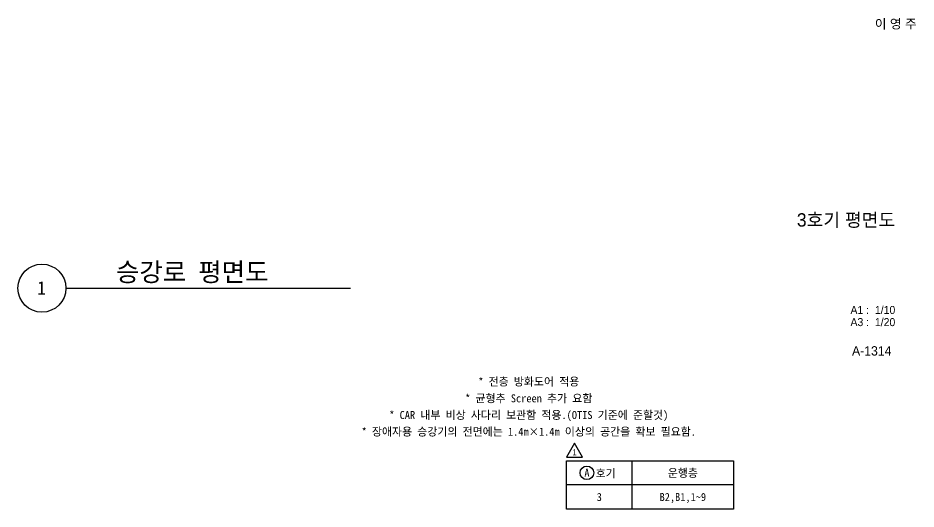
# Model space of a CAD drawing. Extents: x -9109 to 174251, y 57759 to 115528.
# Drawn here: x 104402 to 107770, y 110100 to 111939 of the extents above; entities that cross this region are included whole.
import ezdxf
from ezdxf.enums import TextEntityAlignment as Align

# ---------------------------------------------------------------- set-up
doc = ezdxf.new("R2010")
doc.units = 0
doc.header["$LTSCALE"] = 600
doc.header["$MEASUREMENT"] = 0
doc.layers.get('0').update_dxf_attribs({"linetype": 'CONTINUOUS'})
doc.layers.add('1', color=3, linetype='CONTINUOUS')
doc.layers.add('A-BORD-TEXT', color=3, linetype='CONTINUOUS')
for name, color, linetype, lineweight in [('A-MKXS-TEXT1', 3, 'CONTINUOUS', 25), ('A-XXXX-SYMB', 7, 'CONTINUOUS', 25), ('A-XXXX-TABL', 7, 'CONTINUOUS', 25), ('A-XXXX-TXT1', 3, 'CONTINUOUS', 25)]:
    doc.layers.add(name, color=color, linetype=linetype, lineweight=lineweight)
doc.styles.add('OTIS', font='')
doc.styles.add('돋움체', font='')
doc.styles.add('맑은고딕', font='')
doc.styles.get('OTIS').set_extended_font_data('Dotum')
doc.styles.get('돋움체').set_extended_font_data('DotumChe')
doc.styles.get('맑은고딕').set_extended_font_data('Dotum')

msp = doc.modelspace()

# ---------------------------------------------------------------- linework, layer by layer
at = {"color": 4, "linetype": 'Continuous'}
msp.add_lwpolyline([(106459.6, 110293.3), (106519.6, 110293.3), (106489.6, 110345.8), (106459.6, 110293.3)], dxfattribs=at)
at = {"layer": '1'}
msp.add_circle((106535.7, 110235.2), 25.5, dxfattribs=at)
at = {"layer": 'A-XXXX-SYMB'}
msp.add_line((104582.4, 110927), (105649.3, 110927), dxfattribs=at)
msp.add_circle((104492.4, 110927), 90, dxfattribs=at)
at = {"layer": 'A-XXXX-TABL'}
for p, q in [((106704.6, 110279.6), (106704.6, 110099.6)), ((107085.9, 110189.6), (106459.6, 110189.6))]:
    msp.add_line(p, q, dxfattribs=at)
msp.add_lwpolyline([(106459.6, 110279.6), (107085.9, 110279.6), (107085.9, 110099.6), (106459.6, 110099.6)], close=True, dxfattribs=at)

# ---------------------------------------------------------------- texts
at = {"color": 4, "linetype": 'Continuous', "style": 'OTIS'}
msp.add_text('1', height=22.5, dxfattribs=at).set_placement((106489.6, 110312.5), align=Align.MIDDLE_CENTER)
at = {"layer": 'A-BORD-TEXT', "style": '맑은고딕'}
msp.add_text('이 영 주', height=35, dxfattribs=at).set_placement((107772.2, 111899.8), align=Align.RIGHT)
at = {"layer": 'A-MKXS-TEXT1', "style": '돋움체'}
for s, p in [('* 전층 방화도어 적용', (106317.7, 110561.8)), ('* 균형추 Screen 추가 요함', (106317.7, 110499.3)), ('* CAR 내부 비상 사다리 보관함 적용.(OTIS 기준에 준할것)', (106317.7, 110436.8)), ('* 장애자용 승강기의 전면에는 1.4m×1.4m 이상의 공간을 확보 필요함.', (106317.7, 110374.3))]:
    msp.add_text(s, height=30, dxfattribs=at).set_placement(p, align=Align.CENTER)
for s, p in [('A', (106535.7, 110235.2)), ('운행층', (106895.3, 110234.6)), ('3', (106582.1, 110144.6)), ('B2,B1,1~9', (106895.3, 110144.6))]:
    msp.add_text(s, height=30, dxfattribs=at).set_placement(p, align=Align.MIDDLE_CENTER)
msp.add_text('호기', height=30, dxfattribs=at).set_placement((106568.4, 110218.1))
at = {"layer": 'A-XXXX-TXT1', "style": '맑은고딕'}
msp.add_text('3호기 평면도', height=50, dxfattribs=at).set_placement((107507.1, 111182.8), align=Align.MIDDLE_CENTER)
at = {"layer": 'A-XXXX-TXT1', "style": '돋움체'}
msp.add_text('승강로 평면도', height=70, dxfattribs=at).set_placement((105342, 110931.5), align=Align.BOTTOM_RIGHT)
msp.add_text('1', height=50, dxfattribs=at).set_placement((104491.3, 110928.1), align=Align.MIDDLE)
at = {"layer": 'A-XXXX-TXT1', "style": '맑은고딕'}
for s, height, p in [('A1 :  1/10', 30, (107691.9, 110830.3)), ('A3 :  1/20', 30, (107691.9, 110784.9)), ('A-1314', 35, (107677.4, 110674.6))]:
    msp.add_text(s, height=height, dxfattribs=at).set_placement(p, align=Align.RIGHT)

doc.saveas('drawing.dxf')
